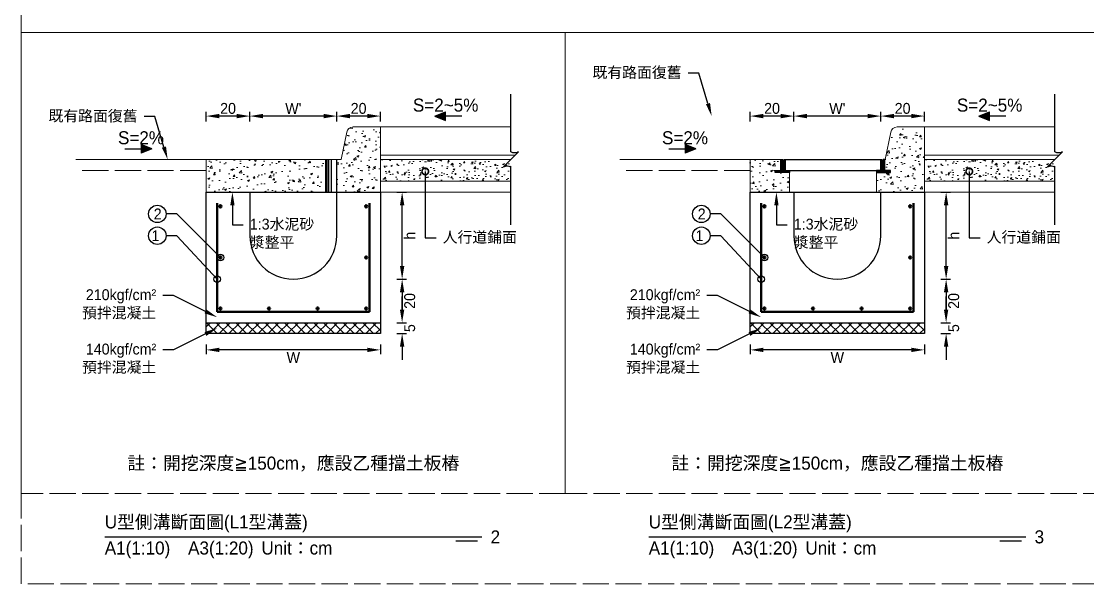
# Model space of a CAD drawing. Extents: x -8920 to 1950, y -2159 to 466.
# Drawn here: x -8920 to -8430, y -507 to -248.4 of the extents above; entities that cross this region are included whole.
import ezdxf
from ezdxf import colors
from ezdxf.entities.mleader import LeaderData, LeaderLine
from ezdxf.math import Vec2, Vec3

# ---------------------------------------------------------------- set-up
doc = ezdxf.new("R2010")
doc.units = 0
doc.header["$MEASUREMENT"] = 0
doc.linetypes.add('ACAD_ISO02W100', pattern=[15, 12, -3])
doc.layers.add('一、4.基本-隱藏', color=9, linetype='ACAD_ISO02W100', lineweight=20, plot=False)
doc.layers.add('三、3.文字-註解文字', color=2, linetype='Continuous')
for name, color, linetype, lineweight in [('二、1.繪圖-既有設施', 8, 'Continuous', 20), ('二、2.繪圖-施作項目', 181, 'Continuous', 30), ('二、3.繪圖-排水流向', 170, 'Continuous', 30), ('二、4.繪圖-設計鋪面', 40, 'Continuous', 20), ('二、5.繪圖-鋼筋', 60, 'Continuous', 50), ('二、6.繪圖-其他施作項目', 35, 'Continuous', 30)]:
    doc.layers.add(name, color=color, linetype=linetype, lineweight=lineweight)
doc.styles.add('次圖名(詳圖)', font='MS PGothic.ttf', dxfattribs={"height": 6})
doc.styles.add('註解文字(詳圖)', font='MS PGothic.ttf', dxfattribs={"height": 5})
doc.dimstyles.new('註解文字(詳圖)', dxfattribs={"dimtxt": 5, "dimasz": 6, "dimexe": 2, "dimexo": 5, "dimgap": 1, "dimtad": 2, "dimzin": 0, "dimdsep": 46, "dimtxsty": '註解文字(詳圖)', "dimcen": 0.1, "dimclrd": 144, "dimclre": 144, "dimclrt": 256, "dimadec": 0, "dimazin": 0, "dimtfac": 1, "dimtofl": 0, "dimtmove": 0, "dimatfit": 3, "dimfxlon": 1, "dimtolj": 1, "dimtzin": 0, "dimlwd": -1, "dimlwe": -1, "dimarcsym": 1})

# ---------------------------------------------------------------- blocks, each defined once
blk = doc.blocks.new('*D213')
at = {"layer": 'Defpoints', "color": 0, "transparency": 16777216}
for p in [(-8565, -292), (-8565, -327), (-8525, -327)]:
    blk.add_point(p, dxfattribs=at)
at = {"layer": '三、3.文字-註解文字', "color": 144, "transparency": 16777216}
for p, q in [((-8565, -294.5), (-8565, -290)), ((-8531, -292), (-8559, -292)), ((-8525, -294.5), (-8525, -290))]:
    blk.add_line(p, q, dxfattribs=at)
for points in [[(-8559, -291), (-8559, -293), (-8565, -292)], [(-8531, -291), (-8531, -293), (-8525, -292)]]:
    blk.add_solid(points, dxfattribs=at)
at = {"layer": '三、3.文字-註解文字', "transparency": 16777216, "insert": (-8545, -288.5), "char_height": 5, "attachment_point": 5, "style": '註解文字(詳圖)'}
blk.add_mtext("\\A1;W'", dxfattribs=at)
blk = doc.blocks.new('*D214')
at = {"layer": 'Defpoints', "color": 0, "transparency": 16777216}
for p in [(-8585, -292), (-8585, -327), (-8565, -327)]:
    blk.add_point(p, dxfattribs=at)
at = {"layer": '三、3.文字-註解文字', "color": 144, "transparency": 16777216}
for p, q in [((-8585, -294.5), (-8585, -290)), ((-8571, -292), (-8579, -292)), ((-8565, -294.5), (-8565, -290))]:
    blk.add_line(p, q, dxfattribs=at)
for points in [[(-8579, -291), (-8579, -293), (-8585, -292)], [(-8571, -291), (-8571, -293), (-8565, -292)]]:
    blk.add_solid(points, dxfattribs=at)
at = {"layer": '三、3.文字-註解文字', "transparency": 16777216, "insert": (-8575, -288.5), "char_height": 5, "attachment_point": 5, "style": '註解文字(詳圖)'}
blk.add_mtext('\\A1;20', dxfattribs=at)
blk = doc.blocks.new('*D215')
at = {"layer": 'Defpoints', "color": 0, "transparency": 16777216}
for p in [(-8545, -327), (-8495, -327), (-8545, -367)]:
    blk.add_point(p, dxfattribs=at)
at = {"layer": '三、3.文字-註解文字', "color": 144, "transparency": 16777216}
for p, q in [((-8497.5, -327), (-8493, -327)), ((-8495, -361), (-8495, -333)), ((-8497.5, -367), (-8493, -367))]:
    blk.add_line(p, q, dxfattribs=at)
for points in [[(-8496, -333), (-8494, -333), (-8495, -327)], [(-8496, -361), (-8494, -361), (-8495, -367)]]:
    blk.add_solid(points, dxfattribs=at)
at = {"layer": '三、3.文字-註解文字', "transparency": 16777216, "insert": (-8491.5, -347), "char_height": 5, "attachment_point": 5, "rotation": 90, "style": '註解文字(詳圖)'}
blk.add_mtext('\\A1;h', dxfattribs=at)
blk = doc.blocks.new('*D216')
at = {"layer": 'Defpoints', "color": 0, "transparency": 16777216}
for p in [(-8545, -367), (-8545, -387), (-8495, -387)]:
    blk.add_point(p, dxfattribs=at)
at = {"layer": '三、3.文字-註解文字', "color": 144, "transparency": 16777216}
for p, q in [((-8497.5, -367), (-8493, -367)), ((-8495, -373), (-8495, -381)), ((-8497.5, -387), (-8493, -387))]:
    blk.add_line(p, q, dxfattribs=at)
for points in [[(-8496, -373), (-8494, -373), (-8495, -367)], [(-8496, -381), (-8494, -381), (-8495, -387)]]:
    blk.add_solid(points, dxfattribs=at)
at = {"layer": '三、3.文字-註解文字', "transparency": 16777216, "insert": (-8491.5, -377), "char_height": 5, "attachment_point": 5, "rotation": 90, "style": '註解文字(詳圖)'}
blk.add_mtext('\\A1;20', dxfattribs=at)
blk = doc.blocks.new('*D217')
at = {"layer": 'Defpoints', "color": 0, "transparency": 16777216}
for p in [(-8545, -387), (-8545, -392), (-8495, -392)]:
    blk.add_point(p, dxfattribs=at)
at = {"layer": '三、3.文字-註解文字', "color": 144, "transparency": 16777216}
for p, q in [((-8495, -381), (-8495, -375)), ((-8497.5, -387), (-8493, -387)), ((-8497.5, -392), (-8493, -392)), ((-8495, -398), (-8495, -404))]:
    blk.add_line(p, q, dxfattribs=at)
for points in [[(-8496, -381), (-8494, -381), (-8495, -387)], [(-8496, -398), (-8494, -398), (-8495, -392)]]:
    blk.add_solid(points, dxfattribs=at)
at = {"layer": '三、3.文字-註解文字', "transparency": 16777216, "insert": (-8491.5, -389.5), "char_height": 5, "attachment_point": 5, "rotation": 90, "style": '註解文字(詳圖)'}
blk.add_mtext('\\A1;5', dxfattribs=at)
blk = doc.blocks.new('*D218')
at = {"layer": 'Defpoints', "color": 0, "transparency": 16777216}
for p in [(-8585, -392), (-8505, -392), (-8585, -399.5)]:
    blk.add_point(p, dxfattribs=at)
at = {"layer": '三、3.文字-註解文字', "color": 144, "transparency": 16777216}
for p, q in [((-8585, -397), (-8585, -401.5)), ((-8511, -399.5), (-8579, -399.5)), ((-8505, -397), (-8505, -401.5))]:
    blk.add_line(p, q, dxfattribs=at)
for points in [[(-8579, -398.5), (-8579, -400.5), (-8585, -399.5)], [(-8511, -398.5), (-8511, -400.5), (-8505, -399.5)]]:
    blk.add_solid(points, dxfattribs=at)
at = {"layer": '三、3.文字-註解文字', "transparency": 16777216, "insert": (-8545, -403), "char_height": 5, "attachment_point": 5, "style": '註解文字(詳圖)'}
blk.add_mtext('\\A1;W', dxfattribs=at)
blk = doc.blocks.new('排水流向')
at = {"layer": '二、3.繪圖-排水流向'}
h = blk.add_hatch(color=256, dxfattribs=at)
h.dxf.hatch_style = 1
h.paths.add_polyline_path([(0, 1), (0, -1), (2.5, 0)])
for points in [[(-3.75, 0), (0, 0)], [(0, 1), (0, -1)], [(2.5, 0), (0, 1)], [(2.5, 0), (0, -1)]]:
    blk.add_lwpolyline(points, dxfattribs=at)
blk = doc.blocks.new('*D271')
at = {"layer": 'Defpoints', "color": 0, "transparency": 16777216}
for p in [(-8525, -292), (-8525, -327), (-8505, -327)]:
    blk.add_point(p, dxfattribs=at)
at = {"layer": '三、3.文字-註解文字', "color": 144, "transparency": 16777216}
for p, q in [((-8525, -294.5), (-8525, -290)), ((-8511, -292), (-8519, -292)), ((-8505, -294.5), (-8505, -290))]:
    blk.add_line(p, q, dxfattribs=at)
for points in [[(-8519, -291), (-8519, -293), (-8525, -292)], [(-8511, -291), (-8511, -293), (-8505, -292)]]:
    blk.add_solid(points, dxfattribs=at)
at = {"layer": '三、3.文字-註解文字', "transparency": 16777216, "insert": (-8515, -288.5), "char_height": 5, "attachment_point": 5, "style": '註解文字(詳圖)'}
blk.add_mtext('\\A1;20', dxfattribs=at)
blk = doc.blocks.new('_DotSmall')
at = {"color": 0, "linetype": 'ByBlock', "const_width": 0.5}
blk.add_lwpolyline([(-0.0625, 0, 1), (0.0625, 0, 1)], format="xyb", close=True, dxfattribs=at)
blk = doc.blocks.new('*D365')
at = {"layer": 'Defpoints', "color": 0, "transparency": 16777216}
for p in [(-8815, -292), (-8815, -327), (-8775, -327)]:
    blk.add_point(p, dxfattribs=at)
at = {"layer": '三、3.文字-註解文字', "color": 144, "transparency": 16777216}
for p, q in [((-8815, -294.5), (-8815, -290)), ((-8781, -292), (-8809, -292)), ((-8775, -294.5), (-8775, -290))]:
    blk.add_line(p, q, dxfattribs=at)
for points in [[(-8809, -291), (-8809, -293), (-8815, -292)], [(-8781, -291), (-8781, -293), (-8775, -292)]]:
    blk.add_solid(points, dxfattribs=at)
at = {"layer": '三、3.文字-註解文字', "transparency": 16777216, "insert": (-8795, -288.5), "char_height": 5, "attachment_point": 5, "style": '註解文字(詳圖)'}
blk.add_mtext("\\A1;W'", dxfattribs=at)
blk = doc.blocks.new('*D366')
at = {"layer": 'Defpoints', "color": 0, "transparency": 16777216}
for p in [(-8835, -292), (-8835, -327), (-8815, -327)]:
    blk.add_point(p, dxfattribs=at)
at = {"layer": '三、3.文字-註解文字', "color": 144, "transparency": 16777216}
for p, q in [((-8835, -294.5), (-8835, -290)), ((-8821, -292), (-8829, -292)), ((-8815, -294.5), (-8815, -290))]:
    blk.add_line(p, q, dxfattribs=at)
for points in [[(-8829, -291), (-8829, -293), (-8835, -292)], [(-8821, -291), (-8821, -293), (-8815, -292)]]:
    blk.add_solid(points, dxfattribs=at)
at = {"layer": '三、3.文字-註解文字', "transparency": 16777216, "insert": (-8825, -288.5), "char_height": 5, "attachment_point": 5, "style": '註解文字(詳圖)'}
blk.add_mtext('\\A1;20', dxfattribs=at)
blk = doc.blocks.new('*D367')
at = {"layer": 'Defpoints', "color": 0, "transparency": 16777216}
for p in [(-8835, -392), (-8755, -392), (-8835, -399.5)]:
    blk.add_point(p, dxfattribs=at)
at = {"layer": '三、3.文字-註解文字', "color": 144, "transparency": 16777216}
for p, q in [((-8835, -397), (-8835, -401.5)), ((-8761, -399.5), (-8829, -399.5)), ((-8755, -397), (-8755, -401.5))]:
    blk.add_line(p, q, dxfattribs=at)
for points in [[(-8829, -398.5), (-8829, -400.5), (-8835, -399.5)], [(-8761, -398.5), (-8761, -400.5), (-8755, -399.5)]]:
    blk.add_solid(points, dxfattribs=at)
at = {"layer": '三、3.文字-註解文字', "transparency": 16777216, "insert": (-8795, -403), "char_height": 5, "attachment_point": 5, "style": '註解文字(詳圖)'}
blk.add_mtext('\\A1;W', dxfattribs=at)
blk = doc.blocks.new('*D368')
at = {"layer": 'Defpoints', "color": 0, "transparency": 16777216}
for p in [(-8775, -292), (-8775, -327), (-8755, -327)]:
    blk.add_point(p, dxfattribs=at)
at = {"layer": '三、3.文字-註解文字', "color": 144, "transparency": 16777216}
for p, q in [((-8775, -294.5), (-8775, -290)), ((-8761, -292), (-8769, -292)), ((-8755, -294.5), (-8755, -290))]:
    blk.add_line(p, q, dxfattribs=at)
for points in [[(-8769, -291), (-8769, -293), (-8775, -292)], [(-8761, -291), (-8761, -293), (-8755, -292)]]:
    blk.add_solid(points, dxfattribs=at)
at = {"layer": '三、3.文字-註解文字', "transparency": 16777216, "insert": (-8765, -288.5), "char_height": 5, "attachment_point": 5, "style": '註解文字(詳圖)'}
blk.add_mtext('\\A1;20', dxfattribs=at)
blk = doc.blocks.new('*D369')
at = {"layer": 'Defpoints', "color": 0, "transparency": 16777216}
for p in [(-8795, -327), (-8745, -327), (-8795, -367)]:
    blk.add_point(p, dxfattribs=at)
at = {"layer": '三、3.文字-註解文字', "color": 144, "transparency": 16777216}
for p, q in [((-8747.5, -327), (-8743, -327)), ((-8745, -361), (-8745, -333)), ((-8747.5, -367), (-8743, -367))]:
    blk.add_line(p, q, dxfattribs=at)
for points in [[(-8746, -333), (-8744, -333), (-8745, -327)], [(-8746, -361), (-8744, -361), (-8745, -367)]]:
    blk.add_solid(points, dxfattribs=at)
at = {"layer": '三、3.文字-註解文字', "transparency": 16777216, "insert": (-8741.5, -347), "char_height": 5, "attachment_point": 5, "rotation": 90, "style": '註解文字(詳圖)'}
blk.add_mtext('\\A1;h', dxfattribs=at)
blk = doc.blocks.new('*D370')
at = {"layer": 'Defpoints', "color": 0, "transparency": 16777216}
for p in [(-8795, -367), (-8795, -387), (-8745, -387)]:
    blk.add_point(p, dxfattribs=at)
at = {"layer": '三、3.文字-註解文字', "color": 144, "transparency": 16777216}
for p, q in [((-8747.5, -367), (-8743, -367)), ((-8745, -373), (-8745, -381)), ((-8747.5, -387), (-8743, -387))]:
    blk.add_line(p, q, dxfattribs=at)
for points in [[(-8746, -373), (-8744, -373), (-8745, -367)], [(-8746, -381), (-8744, -381), (-8745, -387)]]:
    blk.add_solid(points, dxfattribs=at)
at = {"layer": '三、3.文字-註解文字', "transparency": 16777216, "insert": (-8741.5, -377), "char_height": 5, "attachment_point": 5, "rotation": 90, "style": '註解文字(詳圖)'}
blk.add_mtext('\\A1;20', dxfattribs=at)
blk = doc.blocks.new('*D371')
at = {"layer": 'Defpoints', "color": 0, "transparency": 16777216}
for p in [(-8795, -387), (-8795, -392), (-8745, -392)]:
    blk.add_point(p, dxfattribs=at)
at = {"layer": '三、3.文字-註解文字', "color": 144, "transparency": 16777216}
for p, q in [((-8745, -381), (-8745, -375)), ((-8747.5, -387), (-8743, -387)), ((-8747.5, -392), (-8743, -392)), ((-8745, -398), (-8745, -404))]:
    blk.add_line(p, q, dxfattribs=at)
for points in [[(-8746, -381), (-8744, -381), (-8745, -387)], [(-8746, -398), (-8744, -398), (-8745, -392)]]:
    blk.add_solid(points, dxfattribs=at)
at = {"layer": '三、3.文字-註解文字', "transparency": 16777216, "insert": (-8741.5, -389.5), "char_height": 5, "attachment_point": 5, "rotation": 90, "style": '註解文字(詳圖)'}
blk.add_mtext('\\A1;5', dxfattribs=at)
blk = doc.blocks.new('_Small')
at = {"color": 0, "linetype": 'ByBlock', "lineweight": -2}
blk.add_circle((0, 0), 0.25, dxfattribs=at)

msp = doc.modelspace()

# ---------------------------------------------------------------- hatches: boundary and pattern name
at = {"layer": '二、1.繪圖-既有設施'}
h = msp.add_hatch(dxfattribs=at)
h.set_pattern_fill('AR-CONC', color=256, scale=0.05)
h.set_pattern_definition([(50, (-7004.377, -1625.479), (9.109233, -0.796954), [0.9525, -10.4775]), (355, (-7004.377, -1625.479), (-1.76217, 9.552842), [0.762, -8.38203]), (100.45144, (-7003.618, -1625.5455), (7.347062, 8.755888), [0.8095, -8.904512]), (46.1842, (-7004.377, -1622.939), (13.55395, -2.102116), [1.42875, -15.71625]), (96.63556, (-7003.247, -1623.114), (11.87021, 12.37131), [1.21425, -13.35678]), (351.18415, (-7004.377, -1622.939), (11.87021, 12.37131), [1.143, -12.57299]), (21, (-7003.107, -1623.574), (7.58072, -5.11326), [0.9525, -10.4775]), (326, (-7003.107, -1623.574), (3.0901, 9.2094), [0.762, -8.382]), (71.45144, (-7002.475, -1624), (10.67082, 4.09614), [0.8095, -8.904497]), (37.5, (-7004.3767, -1625.479), (0.15443, 4.227752), [0, -8.2804, 0, -8.509, 0, -8.41375]), (7.5, (-7004.3767, -1625.479), (3.340983, 5.009029), [0, -4.8514, 0, -8.0899, 0, -3.20675]), (327.5, (-7007.209, -1625.479), (6.77953, -0.286437), [0, -3.175, 0, -9.906, 0, -13.1445]), (317.5, (-7008.479, -1625.479), (7.406459, 1.271325), [0, -4.1275, 0, -6.5786, 0, -9.3345])])
h.paths.add_polyline_path([(-8780, -327), (-8780, -312), (-8835, -312), (-8835, -327)])
h.paths.add_polyline_path([(-8755, -312), (-8755, -297), (-8767.541, -297, 0.3575108), (-8770.482, -299.412), (-8773, -312), (-8775, -312), (-8775, -327), (-8755, -327)])
h = msp.add_hatch(dxfattribs=at)
h.set_pattern_fill('AR-CONC', color=256, scale=0.05)
h.set_pattern_definition([(50, (-6866.001, -1619.962), (9.109233, -0.796954), [0.9525, -10.4775]), (355, (-6866.001, -1619.962), (-1.76217, 9.552842), [0.762, -8.38203]), (100.45144, (-6865.2415, -1620.028), (7.347062, 8.755888), [0.8095, -8.904512]), (46.1842, (-6866.001, -1617.422), (13.55395, -2.102116), [1.42875, -15.71625]), (96.63556, (-6864.871, -1617.597), (11.87021, 12.37131), [1.21425, -13.35678]), (351.18415, (-6866, -1617.422), (11.87021, 12.37131), [1.143, -12.57299]), (21, (-6864.731, -1618.057), (7.58072, -5.11326), [0.9525, -10.4775]), (326, (-6864.731, -1618.057), (3.0901, 9.2094), [0.762, -8.382]), (71.45144, (-6864.099, -1618.483), (10.67082, 4.09614), [0.8095, -8.904497]), (37.5, (-6866.0006, -1619.962), (0.15443, 4.227752), [0, -8.2804, 0, -8.509, 0, -8.41375]), (7.5, (-6866.0006, -1619.962), (3.340983, 5.009029), [0, -4.8514, 0, -8.0899, 0, -3.20675]), (327.5, (-6868.8327, -1619.962), (6.77953, -0.286437), [0, -3.175, 0, -9.906, 0, -13.1445]), (317.5, (-6870.103, -1619.962), (7.406459, 1.271325), [0, -4.1275, 0, -6.5786, 0, -9.3345])])
h.paths.add_polyline_path([(-8585, -327), (-8567, -327), (-8567, -317.9), (-8573.5, -317.9), (-8573.5, -317), (-8570.9, -317), (-8570.9, -312), (-8585, -312)])
h.paths.add_polyline_path([(-8505, -312), (-8505, -297), (-8517.541, -297, 0.3575108), (-8520.482, -299.412), (-8523, -312), (-8523.1, -312), (-8523.1, -317), (-8520.5, -317), (-8520.5, -317.9), (-8527, -317.9), (-8527, -327), (-8505, -327)])
at = {"layer": '二、2.繪圖-施作項目'}
h = msp.add_hatch(dxfattribs=at)
h.set_pattern_fill('ANSI37', color=256)
h.set_pattern_definition([(45, (-8679.0888, 193.5207), (-2.245064, 2.245064), []), (135, (-8679.0888, 193.5207), (-2.245064, -2.245064), [])])
h.paths.add_polyline_path([(-8755, -392), (-8835, -392), (-8835, -387), (-8755, -387)])
h = msp.add_hatch(dxfattribs=at)
h.set_pattern_fill('ANSI37', color=256)
h.set_pattern_definition([(45, (-8429.0888, 193.5207), (-2.245064, 2.245064), []), (135, (-8429.0888, 193.5207), (-2.245064, -2.245064), [])])
h.paths.add_polyline_path([(-8505, -392), (-8585, -392), (-8585, -387), (-8505, -387)])
at = {"layer": '二、4.繪圖-設計鋪面'}
h = msp.add_hatch(dxfattribs=at)
h.set_pattern_fill('AR-CONC', color=256)
h.set_pattern_definition([(50, (-8889.145, 123.4644), (7.1726, -0.62752), [0.75, -8.25]), (355, (-8889.145, 123.4644), (-1.38751, 7.52192), [0.6, -6.6]), (100.4514, (-8888.547, 123.412), (5.78509, 6.8944), [0.6374, -7.01142]), (46.1842, (-8889.145, 125.464), (10.67241, -1.6552), [1.125, -12.375]), (96.6356, (-8888.256, 125.326), (9.34662, 9.74119), [0.9561, -10.51714]), (351.1842, (-8889.145, 125.464), (9.34662, 9.74119), [0.9, -9.9]), (21, (-8888.145, 124.9644), (5.96907, -4.02619), [0.75, -8.25]), (326, (-8888.145, 124.9644), (2.43315, 7.2515), [0.6, -6.6]), (71.4514, (-8887.6476, 124.629), (8.40222, 3.22531), [0.6374, -7.01142]), (37.5, (-8889.145, 123.4644), (0.121599, 3.328939), [0, -6.52, 0, -6.7, 0, -6.625]), (7.5, (-8889.145, 123.4644), (2.630695, 3.944117), [0, -3.82, 0, -6.37, 0, -2.525]), (327.5, (-8891.375, 123.4644), (5.338224, -0.225549), [0, -2.5, 0, -7.8, 0, -10.35]), (317.5, (-8892.375, 123.4644), (5.83186, 1.00105), [0, -3.25, 0, -5.18, 0, -7.35])])
h.paths.add_polyline_path([(-8695, -312), (-8755, -312), (-8755, -319.5), (-8745, -319.5), (-8745, -322), (-8695, -322)])
h.paths.add_polyline_path([(-8745, -319.5), (-8755, -319.5), (-8755, -322), (-8745, -322)], flags=17)
h = msp.add_hatch(dxfattribs=at)
h.set_pattern_fill('AR-CONC', color=256)
h.set_pattern_definition([(50, (-8639.145, 123.4644), (7.1726, -0.62752), [0.75, -8.25]), (355, (-8639.145, 123.4644), (-1.38751, 7.52192), [0.6, -6.6]), (100.4514, (-8638.547, 123.412), (5.78509, 6.8944), [0.6374, -7.01142]), (46.1842, (-8639.145, 125.464), (10.67241, -1.6552), [1.125, -12.375]), (96.6356, (-8638.256, 125.326), (9.34662, 9.74119), [0.9561, -10.51714]), (351.1842, (-8639.145, 125.464), (9.34662, 9.74119), [0.9, -9.9]), (21, (-8638.145, 124.9644), (5.96907, -4.02619), [0.75, -8.25]), (326, (-8638.145, 124.9644), (2.43315, 7.2515), [0.6, -6.6]), (71.4514, (-8637.6476, 124.629), (8.40222, 3.22531), [0.6374, -7.01142]), (37.5, (-8639.145, 123.4644), (0.121599, 3.328939), [0, -6.52, 0, -6.7, 0, -6.625]), (7.5, (-8639.145, 123.4644), (2.630695, 3.944117), [0, -3.82, 0, -6.37, 0, -2.525]), (327.5, (-8641.375, 123.4644), (5.338224, -0.225549), [0, -2.5, 0, -7.8, 0, -10.35]), (317.5, (-8642.375, 123.4644), (5.83186, 1.00105), [0, -3.25, 0, -5.18, 0, -7.35])])
h.paths.add_polyline_path([(-8445, -312), (-8505, -312), (-8505, -319.5), (-8495, -319.5), (-8495, -322), (-8445, -322)])
h.paths.add_polyline_path([(-8495, -319.5), (-8505, -319.5), (-8505, -322), (-8495, -322)], flags=17)
at = {"layer": '二、5.繪圖-鋼筋'}
h = msp.add_hatch(color=256, dxfattribs=at)
h.dxf.hatch_style = 1
h.paths.add_polyline_path([(-8828, -333.5, 1), (-8829, -333.5, 1)])
h = msp.add_hatch(color=256, dxfattribs=at)
h.dxf.hatch_style = 1
h.paths.add_polyline_path([(-8761, -333.5, 1), (-8762, -333.5, 1)])
h = msp.add_hatch(color=256, dxfattribs=at)
h.dxf.hatch_style = 1
h.paths.add_polyline_path([(-8578, -333.5, 1), (-8579, -333.5, 1)])
h = msp.add_hatch(color=256, dxfattribs=at)
h.dxf.hatch_style = 1
h.paths.add_polyline_path([(-8511, -333.5, 1), (-8512, -333.5, 1)])
h = msp.add_hatch(color=256, dxfattribs=at)
h.dxf.hatch_style = 1
h.paths.add_polyline_path([(-8828, -357, 1), (-8829, -357, 1)])
h = msp.add_hatch(color=256, dxfattribs=at)
h.dxf.hatch_style = 1
h.paths.add_polyline_path([(-8761, -357, 1), (-8762, -357, 1)])
h = msp.add_hatch(color=256, dxfattribs=at)
h.dxf.hatch_style = 1
h.paths.add_polyline_path([(-8578, -357, 1), (-8579, -357, 1)])
h = msp.add_hatch(color=256, dxfattribs=at)
h.dxf.hatch_style = 1
h.paths.add_polyline_path([(-8511, -357, 1), (-8512, -357, 1)])
h = msp.add_hatch(color=256, dxfattribs=at)
h.dxf.hatch_style = 1
h.paths.add_polyline_path([(-8828, -380.5, 1), (-8829, -380.5, 1)])
h = msp.add_hatch(color=256, dxfattribs=at)
h.dxf.hatch_style = 1
h.paths.add_polyline_path([(-8805.67, -380.5, 1), (-8806.67, -380.5, 1)])
h = msp.add_hatch(color=256, dxfattribs=at)
h.dxf.hatch_style = 1
h.paths.add_polyline_path([(-8783.34, -380.5, 1), (-8784.34, -380.5, 1)])
h = msp.add_hatch(color=256, dxfattribs=at)
h.dxf.hatch_style = 1
h.paths.add_polyline_path([(-8761, -380.5, 1), (-8762, -380.5, 1)])
h = msp.add_hatch(color=256, dxfattribs=at)
h.dxf.hatch_style = 1
h.paths.add_polyline_path([(-8578, -380.5, 1), (-8579, -380.5, 1)])
h = msp.add_hatch(color=256, dxfattribs=at)
h.dxf.hatch_style = 1
h.paths.add_polyline_path([(-8555.67, -380.5, 1), (-8556.67, -380.5, 1)])
h = msp.add_hatch(color=256, dxfattribs=at)
h.dxf.hatch_style = 1
h.paths.add_polyline_path([(-8533.34, -380.5, 1), (-8534.34, -380.5, 1)])
h = msp.add_hatch(color=256, dxfattribs=at)
h.dxf.hatch_style = 1
h.paths.add_polyline_path([(-8511, -380.5, 1), (-8512, -380.5, 1)])
at = {"layer": '二、6.繪圖-其他施作項目'}
h = msp.add_hatch(dxfattribs=at)
h.set_pattern_fill('ANSI31', color=256, scale=0.1)
h.set_pattern_definition([(45, (-6855.49114, -1616.28593), (-0.224506403, 0.224506403), [])])
h.paths.add_polyline_path([(-8570.9, -317), (-8573.5, -317), (-8573.5, -317.9), (-8567, -317.9), (-8567, -317), (-8570, -317), (-8570, -312), (-8570.9, -312)])
h.paths.add_polyline_path([(-8523.1, -312), (-8524, -312), (-8524, -317), (-8527, -317), (-8527, -317.9), (-8520.5, -317.9), (-8520.5, -317), (-8523.1, -317)])

# ---------------------------------------------------------------- linework, layer by layer
at = {"layer": '一、4.基本-隱藏'}
for points in [[(-8920, 0), (-8140, 0), (-8140, -253.5), (-8920, -253.5)], [(-8920, 0), (-8140, 0), (-8140, -507), (-8920, -507)], [(-8920, 0), (-8140, 0), (-8140, -507), (-8920, -507)], [(-8920, -253.5), (-8670, -253.5), (-8670, -465.5), (-8920, -465.5)], [(-8670, -253.5), (-8420, -253.5), (-8420, -465.5), (-8670, -465.5)]]:
    msp.add_lwpolyline(points, close=True, dxfattribs=at)
at = {"layer": '三、3.文字-註解文字'}
for points in [[(-8695, -342), (-8695, -315.536, 0.2828427), (-8698.536, -315.536), (-8691.464, -308.464, -0.2828427), (-8695, -308.464), (-8695, -282)], [(-8445, -342), (-8445, -315.536, 0.2828427), (-8448.536, -315.536), (-8441.464, -308.464, -0.2828427), (-8445, -308.464), (-8445, -282)]]:
    msp.add_lwpolyline(points, format="xyb", dxfattribs=at)
for points in [[(-8881.66, -485.5), (-8708.34, -485.5)], [(-8710.34, -487.5), (-8720.34, -487.5)], [(-8631.66, -485.5), (-8458.34, -485.5)], [(-8460.34, -487.5), (-8470.34, -487.5)]]:
    msp.add_lwpolyline(points, dxfattribs=at)
for centre in [(-8857.5, -337), (-8607.5, -337), (-8857.5, -347), (-8607.5, -347)]:
    msp.add_circle(centre, 4, dxfattribs=at)
at = {"layer": '二、1.繪圖-既有設施'}
msp.add_lwpolyline([(-8755, -312), (-8755, -297), (-8767.541, -297, 0.3575108), (-8770.482, -299.412), (-8773, -312), (-8835, -312), (-8835, -327), (-8755, -327)], format="xyb", close=True, dxfattribs=at)
msp.add_lwpolyline([(-8527, -317), (-8527, -327), (-8505, -327), (-8505, -312), (-8505, -297), (-8517.541, -297, 0.3575108), (-8520.482, -299.412), (-8523, -312)], format="xyb", dxfattribs=at)
msp.add_lwpolyline([(-8567, -317), (-8567, -327), (-8585, -327), (-8585, -312), (-8570.9, -312)], dxfattribs=at)
at = {"layer": '二、2.繪圖-施作項目'}
for points in [[(-8755, -392), (-8835, -392), (-8835, -327), (-8755, -327)], [(-8505, -392), (-8585, -392), (-8585, -327), (-8505, -327)]]:
    msp.add_lwpolyline(points, close=True, dxfattribs=at)
for points in [[(-8815, -327), (-8815, -347, 1), (-8775, -347), (-8775, -327)], [(-8565, -327), (-8565, -347, 1), (-8525, -347), (-8525, -327)]]:
    msp.add_lwpolyline(points, format="xyb", dxfattribs=at)
for points in [[(-8835, -387), (-8755, -387)], [(-8585, -387), (-8505, -387)]]:
    msp.add_lwpolyline(points, dxfattribs=at)
at = {"layer": '二、4.繪圖-設計鋪面'}
for points in [[(-8755, -297), (-8695, -297)], [(-8505, -297), (-8445, -297)], [(-8835, -312), (-8895, -312)], [(-8755, -310), (-8693, -310)], [(-8755, -312), (-8695, -312)], [(-8585, -312), (-8645, -312)], [(-8505, -310), (-8443, -310)], [(-8505, -312), (-8445, -312)], [(-8755, -322), (-8695, -322)], [(-8505, -322), (-8445, -322)], [(-8755, -327), (-8695, -327)], [(-8505, -327), (-8445, -327)]]:
    msp.add_lwpolyline(points, dxfattribs=at)
at = {"layer": '二、4.繪圖-設計鋪面', "linetype": 'ACAD_ISO02W100'}
for points in [[(-8835, -317), (-8895, -317)], [(-8585, -317), (-8645, -317)]]:
    msp.add_lwpolyline(points, dxfattribs=at)
at = {"layer": '二、5.繪圖-鋼筋'}
for points in [[(-8830, -332), (-8830, -382)], [(-8760, -332), (-8760, -382)], [(-8580, -332), (-8580, -382)], [(-8510, -332), (-8510, -382)], [(-8830, -382), (-8760, -382)], [(-8580, -382), (-8510, -382)]]:
    msp.add_lwpolyline(points, dxfattribs=at)
for centre in [(-8828.5, -333.5), (-8761.5, -333.5), (-8578.5, -333.5), (-8511.5, -333.5), (-8828.5, -357), (-8761.5, -357), (-8578.5, -357), (-8511.5, -357), (-8828.5, -380.5), (-8806.17, -380.5), (-8783.84, -380.5), (-8761.5, -380.5), (-8578.5, -380.5), (-8556.17, -380.5), (-8533.84, -380.5), (-8511.5, -380.5)]:
    msp.add_circle(centre, 0.5, dxfattribs=at)
at = {"layer": '二、6.繪圖-其他施作項目'}
for points in [[(-8780, -327), (-8780, -312)], [(-8779.375, -327), (-8779.375, -312)], [(-8778.75, -327), (-8778.75, -312)], [(-8777.5, -327), (-8777.5, -312)], [(-8775, -327), (-8775, -312)], [(-8569.5, -312), (-8569.5, -317)], [(-8569.5, -312), (-8524.5, -312)], [(-8568.9, -312), (-8568.9, -317)], [(-8525.1, -312), (-8525.1, -317)], [(-8524.5, -312), (-8524.5, -317)], [(-8523, -312), (-8523.1, -312)], [(-8569.5, -317), (-8524.5, -317)]]:
    msp.add_lwpolyline(points, dxfattribs=at)
for points in [[(-8573.5, -317), (-8570.9, -317), (-8570.9, -312), (-8570, -312), (-8570, -317), (-8567, -317), (-8567, -317.9), (-8573.5, -317.9)], [(-8523.1, -312), (-8524, -312), (-8524, -317), (-8527, -317), (-8527, -317.9), (-8520.5, -317.9), (-8520.5, -317), (-8523.1, -317)]]:
    msp.add_lwpolyline(points, close=True, dxfattribs=at)

# ---------------------------------------------------------------- block references
at = {"xscale": 2, "yscale": 2, "zscale": 2, "rotation": 180}
for p in [(-8725, -292), (-8475, -292)]:
    msp.add_blockref('排水流向', p, dxfattribs=at)
at = {"xscale": 2, "yscale": 2, "zscale": 2}
for p in [(-8865, -307), (-8615, -307)]:
    msp.add_blockref('排水流向', p, dxfattribs=at)

# ---------------------------------------------------------------- texts
at = {"layer": '三、3.文字-註解文字', "char_height": 6}
for s, width, gutter_width, insert, attachment_point, style in [('{\\fMS PGothic|b0|i0|c128|p34;註：開挖深度≧150cm，應設乙種擋土板樁}', 156.49231, 30, (-8795, -452), 5, '註解文字(詳圖)'), ('{\\fMS PGothic|b0|i0|c128|p34;註：開挖深度≧150cm，應設乙種擋土板樁}', 156.49231, 30, (-8545, -452), 5, '註解文字(詳圖)'), ('{\\fMS PGothic|b0|i0|c128|p34;U型側溝斷面圖(}L{\\fMS PGothic|b0|i0|c128|p34;1型溝蓋)}', 134.12151, 15, (-8881.66, -479.5), 4, '次圖名(詳圖)'), ('{\\fMS PGothic|b0|i0|c128|p34;U型側溝斷面圖(}L{\\fMS PGothic|b0|i0|c128|p34;2型溝蓋)}', 131.94411, 15, (-8631.66, -479.5), 4, '次圖名(詳圖)'), ('2', 3, 15, (-8704.34, -485.5), 4, '次圖名(詳圖)'), ('3', 3, 15, (-8454.34, -485.5), 4, '次圖名(詳圖)'), ('A1(1:10)\u3000A3(1:20){\\fMS PGothic|b0|i0|c128|p34;^IUnit：cm}', 136.03259, 15, (-8881.66, -491.5), 4, '次圖名(詳圖)'), ('A1(1:10)\u3000A3(1:20){\\fMS PGothic|b0|i0|c128|p34;^IUnit：cm}', 136.03259, 15, (-8631.66, -491.5), 4, '次圖名(詳圖)')]:
    msp.add_mtext_dynamic_manual_height_columns(s, width=width, gutter_width=gutter_width, heights=[0], dxfattribs=dict(at, insert=insert, attachment_point=attachment_point, style=style))
at = {"layer": '二、3.繪圖-排水流向', "char_height": 6, "attachment_point": 5, "style": '註解文字(詳圖)'}
for s, insert in [('{\\fMS PGothic|b0|i0|c128|p34;S=2~5%}', (-8725, -287)), ('{\\fMS PGothic|b0|i0|c128|p34;S=2~5%}', (-8475, -287)), ('{\\fMS PGothic|b0|i0|c128|p34;S=2%}', (-8865, -302)), ('{\\fMS PGothic|b0|i0|c128|p34;S=2%}', (-8615, -302))]:
    msp.add_mtext_dynamic_manual_height_columns(s, width=10.17412, gutter_width=30, heights=[0], dxfattribs=dict(at, insert=insert))

# ---------------------------------------------------------------- dimensions: what is measured, and where the dimension line sits
at = {"layer": '三、3.文字-註解文字'}
for base, p1, p2, text, picture, middle in [((-8835, -292), (-8815, -327), (-8835, -327), '20', '*D366', (-8825, -288.5)), ((-8815, -292), (-8775, -327), (-8815, -327), "W'", '*D365', (-8795, -288.5)), ((-8775, -292), (-8755, -327), (-8775, -327), '20', '*D368', (-8765, -288.5)), ((-8585, -292), (-8565, -327), (-8585, -327), '20', '*D214', (-8575, -288.5)), ((-8565, -292), (-8525, -327), (-8565, -327), "W'", '*D213', (-8545, -288.5)), ((-8525, -292), (-8505, -327), (-8525, -327), '20', '*D271', (-8515, -288.5)), ((-8835, -399.5), (-8755, -392), (-8835, -392), 'W', '*D367', (-8795, -403)), ((-8585, -399.5), (-8505, -392), (-8585, -392), 'W', '*D218', (-8545, -403))]:
    dim = msp.add_linear_dim(base=base, p1=p1, p2=p2, text=text, dimstyle='註解文字(詳圖)', dxfattribs=at)
    dim.commit()
    dim.dimension.update_dxf_attribs({"geometry": picture, "text_midpoint": middle})
for base, p1, p2, text, picture, middle in [((-8745, -327), (-8795, -367), (-8795, -327), 'h', '*D369', (-8741.5, -347)), ((-8495, -327), (-8545, -367), (-8545, -327), 'h', '*D215', (-8491.5, -347)), ((-8745, -387), (-8795, -367), (-8795, -387), '20', '*D370', (-8741.5, -377)), ((-8495, -387), (-8545, -367), (-8545, -387), '20', '*D216', (-8491.5, -377)), ((-8745, -392), (-8795, -387), (-8795, -392), '5', '*D371', (-8741.5, -389.5)), ((-8495, -392), (-8545, -387), (-8545, -392), '5', '*D217', (-8491.5, -389.5))]:
    dim = msp.add_linear_dim(base=base, p1=p1, p2=p2, angle=90, text=text, dimstyle='註解文字(詳圖)', dxfattribs=at)
    dim.commit()
    dim.dimension.update_dxf_attribs({"geometry": picture, "text_midpoint": middle})

# ---------------------------------------------------------------- leaders
ml = msp.add_multileader_mtext('Standard', dxfattribs=at)
ml.set_content('既有路面復舊', color=256, style='註解文字(詳圖)')
ml.set_leader_properties(color=144, linetype='ByLayer', lineweight=-1)
ml.build(insert=Vec2(0, 0))
ml.multileader.update_dxf_attribs({"dogleg_length": 5, "arrow_head_size": 6})
ctx = ml.context
ctx.base_point, ctx.char_height, ctx.arrow_head_size, ctx.landing_gap_size, ctx.plane_origin = Vec3(-8662.383, -272.25), 5, 6, 3, Vec3(-8687.575, -250.337)
ctx.text_align_type = 2
notes = []
notes.append((ctx, [(1, (1, 1, 0), (-8608.599, -272.25), (-1, 0), 5, [(0, [(-8602.744, -292)], 0, [])])]))
ctx.mtext.insert, ctx.mtext.alignment, ctx.mtext.flow_direction = Vec3(-8616.599, -269.409), 3, 5
ml = msp.add_multileader_mtext('Standard', dxfattribs=at)
ml.set_content('既有路面復舊', color=256, style='註解文字(詳圖)')
ml.set_leader_properties(color=144, linetype='ByLayer', lineweight=-1)
ml.build(insert=Vec2(0, 0))
ml.multileader.update_dxf_attribs({"dogleg_length": 5, "arrow_head_size": 6})
ctx = ml.context
ctx.base_point, ctx.char_height, ctx.arrow_head_size, ctx.landing_gap_size, ctx.plane_origin = Vec3(-8912.383, -292.25), 5, 6, 3, Vec3(-8937.575, -270.337)
ctx.text_align_type = 2
notes.append((ctx, [(1, (1, 1, 0), (-8858.599, -292.25), (-1, 0), 5, [(0, [(-8852.744, -312)], 0, [])])]))
ctx.mtext.insert, ctx.mtext.alignment, ctx.mtext.flow_direction = Vec3(-8866.599, -289.409), 3, 5
ml = msp.add_multileader_mtext('Standard', dxfattribs=at)
ml.set_content('人行道鋪面', color=256, style='註解文字(詳圖)')
ml.set_leader_properties(color=144, linetype='ByLayer', lineweight=-1)
ml.set_arrow_properties(name='DOTSMALL')
ml.build(insert=Vec2(0, 0))
ml.multileader.update_dxf_attribs({"dogleg_length": 5, "arrow_head_size": 6})
ctx = ml.context
ctx.base_point, ctx.char_height, ctx.arrow_head_size, ctx.landing_gap_size, ctx.plane_origin = Vec3(-8729.376, -347.979), 5, 6, 3, Vec3(-8734.376, -317.447)
notes.append((ctx, [(0, (1, 1, 0), (-8734.376, -347.979), (1, 0), 5, [(0, [(-8734.376, -317.447)], 0, [])])]))
ctx.mtext.insert, ctx.mtext.flow_direction = Vec3(-8726.376, -345.167), 5
ml = msp.add_multileader_mtext('Standard', dxfattribs=at)
ml.set_content('人行道鋪面', color=256, style='註解文字(詳圖)')
ml.set_leader_properties(color=144, linetype='ByLayer', lineweight=-1)
ml.set_arrow_properties(name='DOTSMALL')
ml.build(insert=Vec2(0, 0))
ml.multileader.update_dxf_attribs({"dogleg_length": 5, "arrow_head_size": 6})
ctx = ml.context
ctx.base_point, ctx.char_height, ctx.arrow_head_size, ctx.landing_gap_size, ctx.plane_origin = Vec3(-8479.376, -347.979), 5, 6, 3, Vec3(-8484.376, -317.447)
notes.append((ctx, [(0, (1, 1, 0), (-8484.376, -347.979), (1, 0), 5, [(0, [(-8484.376, -317.447)], 0, [])])]))
ctx.mtext.insert, ctx.mtext.flow_direction = Vec3(-8476.376, -345.167), 5
ml = msp.add_multileader_mtext('Standard', dxfattribs=at)
ml.set_content('{\\fMS PGothic|b0|i0|c128|p34;1:3水泥砂漿整平}', color=256, style='註解文字(詳圖)')
ml.set_leader_properties(color=144, linetype='ByLayer', lineweight=-1)
ml.build(insert=Vec2(0, 0))
ml.multileader.update_dxf_attribs({"dogleg_length": 5, "arrow_head_size": 6})
ctx = ml.context
ctx.base_point, ctx.char_height, ctx.arrow_head_size, ctx.landing_gap_size, ctx.plane_origin = Vec3(-8817.991, -342), 5, 6, 3, Vec3(-8822.991, -327)
notes.append((ctx, [(0, (1, 1, 0), (-8822.991, -342), (1, 0), 5, [(0, [(-8822.991, -327)], 0, [])])]))
ctx.mtext.insert, ctx.mtext.width, ctx.mtext.flow_direction = Vec3(-8814.991, -339.173), 34.7666, 5
ml = msp.add_multileader_mtext('Standard', dxfattribs=at)
ml.set_content('{\\fMS PGothic|b0|i0|c128|p34;1:3水泥砂漿整平}', color=256, style='註解文字(詳圖)')
ml.set_leader_properties(color=144, linetype='ByLayer', lineweight=-1)
ml.build(insert=Vec2(0, 0))
ml.multileader.update_dxf_attribs({"dogleg_length": 5, "arrow_head_size": 6})
ctx = ml.context
ctx.base_point, ctx.char_height, ctx.arrow_head_size, ctx.landing_gap_size, ctx.plane_origin = Vec3(-8567.991, -342), 5, 6, 3, Vec3(-8572.991, -327)
notes.append((ctx, [(0, (1, 1, 0), (-8572.991, -342), (1, 0), 5, [(0, [(-8572.991, -327)], 0, [])])]))
ctx.mtext.insert, ctx.mtext.width, ctx.mtext.flow_direction = Vec3(-8564.991, -339.173), 34.7666, 5
ml = msp.add_multileader_mtext('Standard', dxfattribs=at)
ml.set_content('2', color=256, style='註解文字(詳圖)')
ml.set_leader_properties(color=144, linetype='ByLayer', lineweight=-1)
ml.set_arrow_properties(name='SMALL')
ml.build(insert=Vec2(0, 0))
ml.multileader.update_dxf_attribs({"dogleg_length": 5, "arrow_head_size": 6})
ctx = ml.context
ctx.base_point, ctx.char_height, ctx.arrow_head_size, ctx.plane_origin = Vec3(-8860.398, -337), 5, 6, Vec3(-8827, -357)
ctx.text_align_type = 2
notes.append((ctx, [(0, (1, 1, 0), (-8848.5, -337), (-1, 0), 5, [(0, [(-8828.5, -357)], 0, [])])]))
ctx.mtext.insert, ctx.mtext.alignment, ctx.mtext.flow_direction = Vec3(-8855.5, -334.5), 3, 5
ml = msp.add_multileader_mtext('Standard', dxfattribs=at)
ml.set_content('2', color=256, style='註解文字(詳圖)')
ml.set_leader_properties(color=144, linetype='ByLayer', lineweight=-1)
ml.set_arrow_properties(name='SMALL')
ml.build(insert=Vec2(0, 0))
ml.multileader.update_dxf_attribs({"dogleg_length": 5, "arrow_head_size": 6})
ctx = ml.context
ctx.base_point, ctx.char_height, ctx.arrow_head_size, ctx.plane_origin = Vec3(-8610.398, -337), 5, 6, Vec3(-8577, -357)
ctx.text_align_type = 2
notes.append((ctx, [(0, (1, 1, 0), (-8598.5, -337), (-1, 0), 5, [(0, [(-8578.5, -357)], 0, [])])]))
ctx.mtext.insert, ctx.mtext.alignment, ctx.mtext.flow_direction = Vec3(-8605.5, -334.5), 3, 5
ml = msp.add_multileader_mtext('Standard', dxfattribs=at)
ml.set_content('1', color=256, style='註解文字(詳圖)')
ml.set_leader_properties(color=144, linetype='ByLayer', lineweight=-1)
ml.set_arrow_properties(name='SMALL')
ml.build(insert=Vec2(0, 0))
ml.multileader.update_dxf_attribs({"dogleg_length": 5, "arrow_head_size": 6})
ctx = ml.context
ctx.base_point, ctx.char_height, ctx.arrow_head_size, ctx.landing_gap_size, ctx.plane_origin = Vec3(-8861.006, -347), 5, 6, 3, Vec3(-8827, -367)
ctx.text_align_type = 2
notes.append((ctx, [(0, (1, 1, 0), (-8848.5, -347), (-1, 0), 5, [(0, [(-8830, -367)], 0, [])])]))
ctx.mtext.insert, ctx.mtext.alignment, ctx.mtext.flow_direction = Vec3(-8856.5, -344.5), 3, 5
ml = msp.add_multileader_mtext('Standard', dxfattribs=at)
ml.set_content('1', color=256, style='註解文字(詳圖)')
ml.set_leader_properties(color=144, linetype='ByLayer', lineweight=-1)
ml.set_arrow_properties(name='SMALL')
ml.build(insert=Vec2(0, 0))
ml.multileader.update_dxf_attribs({"dogleg_length": 5, "arrow_head_size": 6})
ctx = ml.context
ctx.base_point, ctx.char_height, ctx.arrow_head_size, ctx.landing_gap_size, ctx.plane_origin = Vec3(-8611.006, -347), 5, 6, 3, Vec3(-8577, -367)
ctx.text_align_type = 2
notes.append((ctx, [(0, (1, 1, 0), (-8598.5, -347), (-1, 0), 5, [(0, [(-8580, -367)], 0, [])])]))
ctx.mtext.insert, ctx.mtext.alignment, ctx.mtext.flow_direction = Vec3(-8606.5, -344.5), 3, 5
ml = msp.add_multileader_mtext('Standard', dxfattribs=at)
ml.set_content('{\\fMS PGothic|b0|i0|c128|p34;210kgf/cm²}\\P預拌{\\fMS PGothic|b0|i0|c128|p34;混凝土}', color=256, style='註解文字(詳圖)')
ml.set_leader_properties(color=144, linetype='ByLayer', lineweight=-1)
ml.build(insert=Vec2(0, 0))
ml.multileader.update_dxf_attribs({"dogleg_length": 5, "arrow_head_size": 6})
ctx = ml.context
ctx.base_point, ctx.char_height, ctx.arrow_head_size, ctx.landing_gap_size, ctx.plane_origin = Vec3(-8896.398, -374.5), 5, 6, 3, Vec3(-8830, -384.5)
ctx.text_align_type = 2
notes.append((ctx, [(0, (1, 1, 0), (-8850, -374.5), (-1, 0), 5, [(0, [(-8830, -384.5)], 0, [])])]))
ctx.mtext.insert, ctx.mtext.alignment, ctx.mtext.flow_direction = Vec3(-8858, -371.631), 3, 5
ml = msp.add_multileader_mtext('Standard', dxfattribs=at)
ml.set_content('{\\fMS PGothic|b0|i0|c128|p34;210kgf/cm²}\\P預拌{\\fMS PGothic|b0|i0|c128|p34;混凝土}', color=256, style='註解文字(詳圖)')
ml.set_leader_properties(color=144, linetype='ByLayer', lineweight=-1)
ml.build(insert=Vec2(0, 0))
ml.multileader.update_dxf_attribs({"dogleg_length": 5, "arrow_head_size": 6})
ctx = ml.context
ctx.base_point, ctx.char_height, ctx.arrow_head_size, ctx.landing_gap_size, ctx.plane_origin = Vec3(-8646.398, -374.5), 5, 6, 3, Vec3(-8580, -384.5)
ctx.text_align_type = 2
notes.append((ctx, [(0, (1, 1, 0), (-8600, -374.5), (-1, 0), 5, [(0, [(-8580, -384.5)], 0, [])])]))
ctx.mtext.insert, ctx.mtext.alignment, ctx.mtext.flow_direction = Vec3(-8608, -371.631), 3, 5
ml = msp.add_multileader_mtext('Standard', dxfattribs=at)
ml.set_content('{\\fMS PGothic|b0|i0|c128|p34;140kgf/cm²}\\P預拌{\\fMS PGothic|b0|i0|c128|p34;混凝土}', color=256, style='註解文字(詳圖)')
ml.set_leader_properties(color=144, linetype='ByLayer', lineweight=-1)
ml.build(insert=Vec2(0, 0))
ml.multileader.update_dxf_attribs({"dogleg_length": 5, "arrow_head_size": 6})
ctx = ml.context
ctx.base_point, ctx.char_height, ctx.arrow_head_size, ctx.landing_gap_size, ctx.plane_origin = Vec3(-8896.398, -399.5), 5, 6, 3, Vec3(-8830, -389.5)
ctx.text_align_type = 2
notes.append((ctx, [(0, (1, 1, 0), (-8850, -399.5), (-1, 0), 5, [(0, [(-8830, -389.5)], 0, [])])]))
ctx.mtext.insert, ctx.mtext.alignment, ctx.mtext.flow_direction = Vec3(-8858, -396.631), 3, 5
ml = msp.add_multileader_mtext('Standard', dxfattribs=at)
ml.set_content('{\\fMS PGothic|b0|i0|c128|p34;140kgf/cm²}\\P預拌{\\fMS PGothic|b0|i0|c128|p34;混凝土}', color=256, style='註解文字(詳圖)')
ml.set_leader_properties(color=144, linetype='ByLayer', lineweight=-1)
ml.build(insert=Vec2(0, 0))
ml.multileader.update_dxf_attribs({"dogleg_length": 5, "arrow_head_size": 6})
ctx = ml.context
ctx.base_point, ctx.char_height, ctx.arrow_head_size, ctx.landing_gap_size, ctx.plane_origin = Vec3(-8646.398, -399.5), 5, 6, 3, Vec3(-8580, -389.5)
ctx.text_align_type = 2
notes.append((ctx, [(0, (1, 1, 0), (-8600, -399.5), (-1, 0), 5, [(0, [(-8580, -389.5)], 0, [])])]))
ctx.mtext.insert, ctx.mtext.alignment, ctx.mtext.flow_direction = Vec3(-8608, -396.631), 3, 5
for ctx, leaders in notes:
    for number, flags, end, landing, length, lines in leaders:
        leader = LeaderData()
        leader.index, (leader.has_last_leader_line, leader.has_dogleg_vector, leader.attachment_direction) = number, flags
        leader.last_leader_point, leader.dogleg_vector, leader.dogleg_length = Vec3(end), Vec3(landing), length
        for number, points, colour, breaks in lines:
            line = LeaderLine()
            line.index, line.vertices, line.color, line.breaks = number, Vec3.list(points), colors.encode_raw_color(colour), breaks
            leader.lines.append(line)
        ctx.leaders.append(leader)

doc.saveas('drawing.dxf')
